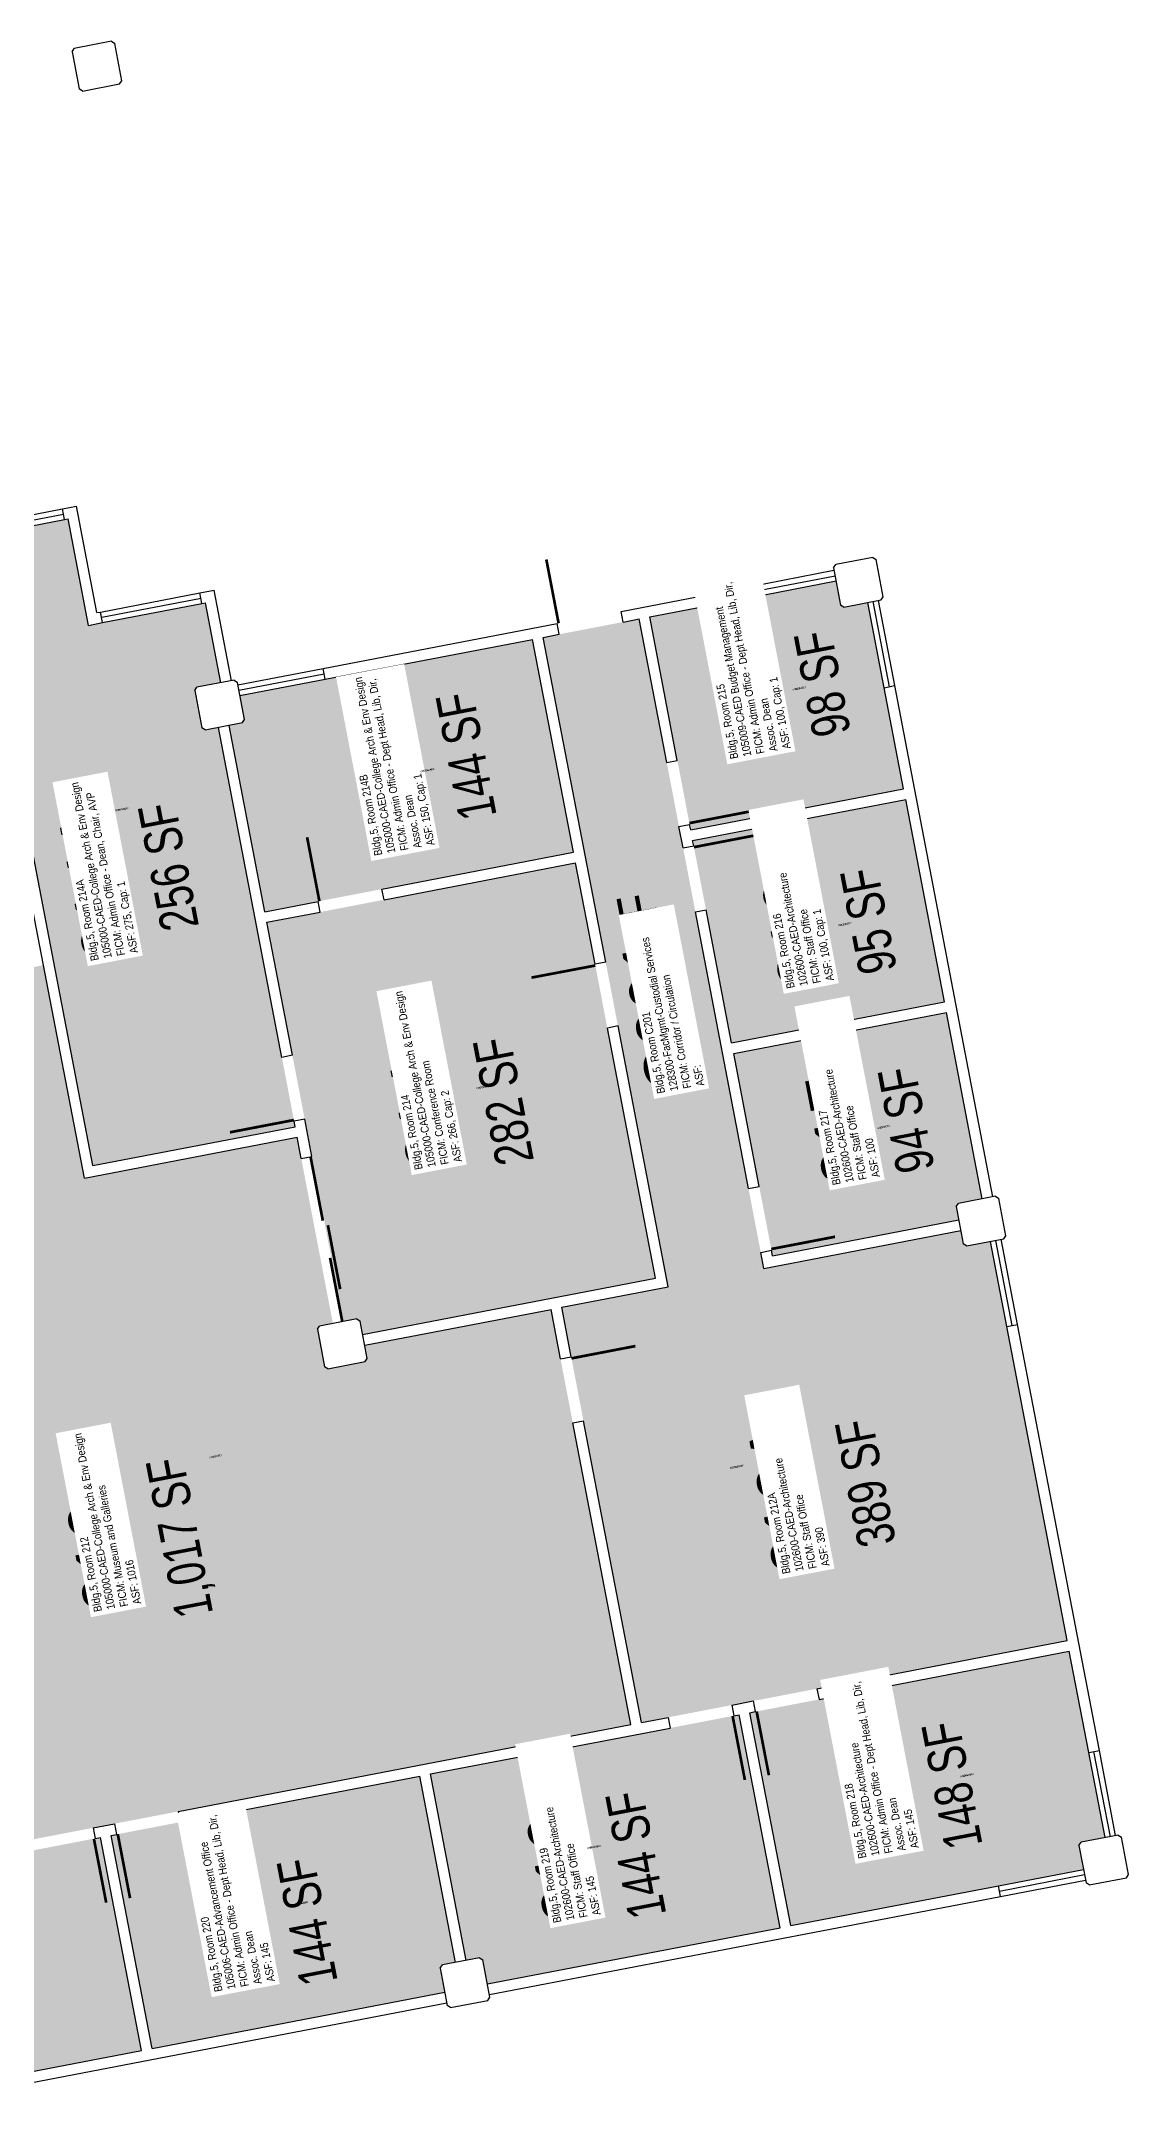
# Model space of a CAD drawing. Header units: inches. Extents: x 69199020 to 69202739, y 27674225 to 27677034.
# Drawn here: x 69202137 to 69202739, y 27674309 to 27675452 of the extents above; entities that cross this region are included whole.
import ezdxf
from ezdxf.enums import TextEntityAlignment as Align

# ---------------------------------------------------------------- set-up
doc = ezdxf.new("R2010")
doc.units = ezdxf.units.IN
doc.header["$LTSCALE"] = 10
doc.header["$MEASUREMENT"] = 0
for name, color, linetype in [('A-DOOR', 2, 'CONTINUOUS'), ('A-GLAZ', 1, 'CONTINUOUS'), ('A-IDEN-RNUM', 7, 'CONTINUOUS'), ('A-IDEN-SNUM', 4, 'CONTINUOUS'), ('A-IDEN-VNUM', 4, 'CONTINUOUS'), ('A-WALL', 5, 'CONTINUOUS'), ('AREA-TEXT', 3, 'CONTINUOUS'), ('Rooms-Category-Color', 7, 'CONTINUOUS'), ('Rooms-College-Color', 7, 'CONTINUOUS'), ('Rooms-Department-Color', 7, 'CONTINUOUS'), ('Rooms-Division-Color', 7, 'CONTINUOUS'), ('Rooms-Information', 7, 'CONTINUOUS')]:
    doc.layers.add(name, color=color, linetype=linetype)
doc.styles.add('CP_AREA', font='arial.ttf', dxfattribs={"height": 15})
doc.styles.add('CP_ROOMSNUMBER', font='arial.ttf', dxfattribs={"height": 1})
doc.styles.add('CP_ROOMVNUMBER', font='arial.ttf', dxfattribs={"width": 0.85, "height": 0.075})

msp = doc.modelspace()

# ---------------------------------------------------------------- hatches: boundary and pattern name
at = {"layer": 'Rooms-Category-Color', "true_color": 0xfa9ba3}
for points in [[(69202098.7, 27675177.9), (69202151.8, 27675188.1), (69202163.1, 27675129.1), (69202227.9, 27675141.6), (69202236.4, 27675097.4), (69202223.1, 27675094.9), (69202221.9, 27675093.1), (69202225.9, 27675072.5), (69202227.6, 27675071.3), (69202235, 27675072.7), (69202277.5, 27674851.7), (69202165.5, 27674830.2)], [(69202473.8, 27675133.8), (69202576.9, 27675153.7), (69202579.4, 27675140.4), (69202581.2, 27675139.2), (69202594.4, 27675141.8), (69202614.2, 27675038.6), (69202496.4, 27675016)], [(69202240.9, 27675073.8), (69202248.3, 27675075.3), (69202249.5, 27675077), (69202246.9, 27675090.3), (69202408.9, 27675121.4), (69202431.6, 27675003.6), (69202260.7, 27674970.7)], [(69202497.5, 27675010.1), (69202615.4, 27675032.8), (69202636.9, 27674920.8), (69202519, 27674898.2)], [(69202304.3, 27674743.9), (69202261.8, 27674964.8), (69202432.7, 27674997.7), (69202476.9, 27674767.9), (69202314.8, 27674736.7), (69202313.4, 27674744.1), (69202311.7, 27674745.3)], [(69202520.2, 27674892.3), (69202638, 27674914.9), (69202657.8, 27674811.8), (69202644.6, 27674809.2), (69202643.4, 27674807.5), (69202644.8, 27674800.1), (69202541.7, 27674780.3)], [(69202425, 27674751.8), (69202645.9, 27674794.2), (69202647.3, 27674786.9), (69202649.1, 27674785.7), (69202662.4, 27674788.2), (69202704.8, 27674567.3), (69202469.1, 27674522)], [(69202529.2, 27674527.4), (69202705.9, 27674561.4), (69202725.8, 27674458.3), (69202712.5, 27674455.7), (69202711.3, 27674454), (69202713.9, 27674440.7), (69202551.8, 27674409.6)], [(69202352.4, 27674493.5), (69202523.3, 27674526.3), (69202545.9, 27674408.4), (69202383.9, 27674377.3), (69202381.3, 27674390.6), (69202379.6, 27674391.8), (69202372.2, 27674390.3)], [(69202175.6, 27674459.5), (69202346.5, 27674492.3), (69202366.3, 27674389.2), (69202359, 27674387.8), (69202357.8, 27674386), (69202360.3, 27674372.8), (69202198.3, 27674341.6)], [(69201993, 27674424.4), (69202169.8, 27674458.4), (69202192.4, 27674340.5), (69202030.4, 27674309.4), (69202027.8, 27674322.6), (69202026.1, 27674323.8), (69202012.8, 27674321.3)]]:
    msp.add_hatch(color=241, dxfattribs=at).paths.add_polyline_path(points)
at = {"layer": 'Rooms-Category-Color', "true_color": 0xadadad}
msp.add_hatch(color=253, dxfattribs=at).paths.add_polyline_path([(69202414.8, 27675122.5), (69202467.9, 27675132.7), (69202536.9, 27674773.3), (69202483.9, 27674763.1)])
at = {"layer": 'Rooms-Category-Color', "true_color": 0xffe090}
msp.add_hatch(color=41, dxfattribs=at).paths.add_polyline_path([(69202463.2, 27674520.9), (69201991.9, 27674430.3), (69201949.4, 27674651.2), (69201962.7, 27674653.8), (69201963.8, 27674655.5), (69201962.4, 27674662.9), (69202071.4, 27674683.9), (69202048.8, 27674801.7), (69202107.7, 27674813), (69202085.1, 27674930.9), (69202138.1, 27674941.1), (69202160.8, 27674823.2), (69202278.6, 27674845.9), (69202298.4, 27674742.7), (69202291, 27674741.3), (69202289.9, 27674739.6), (69202293.8, 27674718.9), (69202295.6, 27674717.8), (69202316.2, 27674721.7), (69202317.4, 27674723.5), (69202316, 27674730.8), (69202419.1, 27674750.6)])
at = {"layer": 'Rooms-College-Color', "true_color": 0x80bc67}
for points in [[(69202098.7, 27675177.9), (69202151.8, 27675188.1), (69202163.1, 27675129.1), (69202227.9, 27675141.6), (69202236.4, 27675097.4), (69202223.1, 27675094.9), (69202221.9, 27675093.1), (69202225.9, 27675072.5), (69202227.6, 27675071.3), (69202235, 27675072.7), (69202277.5, 27674851.7), (69202165.5, 27674830.2)], [(69202473.8, 27675133.8), (69202576.9, 27675153.7), (69202579.4, 27675140.4), (69202581.2, 27675139.2), (69202594.4, 27675141.8), (69202614.2, 27675038.6), (69202496.4, 27675016)], [(69202240.9, 27675073.8), (69202248.3, 27675075.3), (69202249.5, 27675077), (69202246.9, 27675090.3), (69202408.9, 27675121.4), (69202431.6, 27675003.6), (69202260.7, 27674970.7)], [(69202497.5, 27675010.1), (69202615.4, 27675032.8), (69202636.9, 27674920.8), (69202519, 27674898.2)], [(69202520.2, 27674892.3), (69202638, 27674914.9), (69202657.8, 27674811.8), (69202644.6, 27674809.2), (69202643.4, 27674807.5), (69202644.8, 27674800.1), (69202541.7, 27674780.3)]]:
    msp.add_hatch(color=83, dxfattribs=at).paths.add_polyline_path(points)
at = {"layer": 'Rooms-College-Color', "true_color": 0xadadad}
msp.add_hatch(color=253, dxfattribs=at).paths.add_polyline_path([(69202414.8, 27675122.5), (69202467.9, 27675132.7), (69202536.9, 27674773.3), (69202483.9, 27674763.1)])
at = {"layer": 'Rooms-College-Color', "true_color": 0xe3f498}
for points in [[(69202304.3, 27674743.9), (69202261.8, 27674964.8), (69202432.7, 27674997.7), (69202476.9, 27674767.9), (69202314.8, 27674736.7), (69202313.4, 27674744.1), (69202311.7, 27674745.3)], [(69202463.2, 27674520.9), (69201991.9, 27674430.3), (69201949.4, 27674651.2), (69201962.7, 27674653.8), (69201963.8, 27674655.5), (69201962.4, 27674662.9), (69202071.4, 27674683.9), (69202048.8, 27674801.7), (69202107.7, 27674813), (69202085.1, 27674930.9), (69202138.1, 27674941.1), (69202160.8, 27674823.2), (69202278.6, 27674845.9), (69202298.4, 27674742.7), (69202291, 27674741.3), (69202289.9, 27674739.6), (69202293.8, 27674718.9), (69202295.6, 27674717.8), (69202316.2, 27674721.7), (69202317.4, 27674723.5), (69202316, 27674730.8), (69202419.1, 27674750.6)], [(69202425, 27674751.8), (69202645.9, 27674794.2), (69202647.3, 27674786.9), (69202649.1, 27674785.7), (69202662.4, 27674788.2), (69202704.8, 27674567.3), (69202469.1, 27674522)], [(69202529.2, 27674527.4), (69202705.9, 27674561.4), (69202725.8, 27674458.3), (69202712.5, 27674455.7), (69202711.3, 27674454), (69202713.9, 27674440.7), (69202551.8, 27674409.6)], [(69202352.4, 27674493.5), (69202523.3, 27674526.3), (69202545.9, 27674408.4), (69202383.9, 27674377.3), (69202381.3, 27674390.6), (69202379.6, 27674391.8), (69202372.2, 27674390.3)], [(69202175.6, 27674459.5), (69202346.5, 27674492.3), (69202366.3, 27674389.2), (69202359, 27674387.8), (69202357.8, 27674386), (69202360.3, 27674372.8), (69202198.3, 27674341.6)], [(69201993, 27674424.4), (69202169.8, 27674458.4), (69202192.4, 27674340.5), (69202030.4, 27674309.4), (69202027.8, 27674322.6), (69202026.1, 27674323.8), (69202012.8, 27674321.3)]]:
    msp.add_hatch(color=61, dxfattribs=at).paths.add_polyline_path(points)
at = {"layer": 'Rooms-Department-Color', "true_color": 0xe3f498}
for points in [[(69202098.7, 27675177.9), (69202151.8, 27675188.1), (69202163.1, 27675129.1), (69202227.9, 27675141.6), (69202236.4, 27675097.4), (69202223.1, 27675094.9), (69202221.9, 27675093.1), (69202225.9, 27675072.5), (69202227.6, 27675071.3), (69202235, 27675072.7), (69202277.5, 27674851.7), (69202165.5, 27674830.2)], [(69202473.8, 27675133.8), (69202576.9, 27675153.7), (69202579.4, 27675140.4), (69202581.2, 27675139.2), (69202594.4, 27675141.8), (69202614.2, 27675038.6), (69202496.4, 27675016)], [(69202240.9, 27675073.8), (69202248.3, 27675075.3), (69202249.5, 27675077), (69202246.9, 27675090.3), (69202408.9, 27675121.4), (69202431.6, 27675003.6), (69202260.7, 27674970.7)], [(69202497.5, 27675010.1), (69202615.4, 27675032.8), (69202636.9, 27674920.8), (69202519, 27674898.2)], [(69202304.3, 27674743.9), (69202261.8, 27674964.8), (69202432.7, 27674997.7), (69202476.9, 27674767.9), (69202314.8, 27674736.7), (69202313.4, 27674744.1), (69202311.7, 27674745.3)], [(69202463.2, 27674520.9), (69201991.9, 27674430.3), (69201949.4, 27674651.2), (69201962.7, 27674653.8), (69201963.8, 27674655.5), (69201962.4, 27674662.9), (69202071.4, 27674683.9), (69202048.8, 27674801.7), (69202107.7, 27674813), (69202085.1, 27674930.9), (69202138.1, 27674941.1), (69202160.8, 27674823.2), (69202278.6, 27674845.9), (69202298.4, 27674742.7), (69202291, 27674741.3), (69202289.9, 27674739.6), (69202293.8, 27674718.9), (69202295.6, 27674717.8), (69202316.2, 27674721.7), (69202317.4, 27674723.5), (69202316, 27674730.8), (69202419.1, 27674750.6)], [(69202520.2, 27674892.3), (69202638, 27674914.9), (69202657.8, 27674811.8), (69202644.6, 27674809.2), (69202643.4, 27674807.5), (69202644.8, 27674800.1), (69202541.7, 27674780.3)], [(69202425, 27674751.8), (69202645.9, 27674794.2), (69202647.3, 27674786.9), (69202649.1, 27674785.7), (69202662.4, 27674788.2), (69202704.8, 27674567.3), (69202469.1, 27674522)], [(69202529.2, 27674527.4), (69202705.9, 27674561.4), (69202725.8, 27674458.3), (69202712.5, 27674455.7), (69202711.3, 27674454), (69202713.9, 27674440.7), (69202551.8, 27674409.6)], [(69202352.4, 27674493.5), (69202523.3, 27674526.3), (69202545.9, 27674408.4), (69202383.9, 27674377.3), (69202381.3, 27674390.6), (69202379.6, 27674391.8), (69202372.2, 27674390.3)], [(69202175.6, 27674459.5), (69202346.5, 27674492.3), (69202366.3, 27674389.2), (69202359, 27674387.8), (69202357.8, 27674386), (69202360.3, 27674372.8), (69202198.3, 27674341.6)], [(69201993, 27674424.4), (69202169.8, 27674458.4), (69202192.4, 27674340.5), (69202030.4, 27674309.4), (69202027.8, 27674322.6), (69202026.1, 27674323.8), (69202012.8, 27674321.3)]]:
    msp.add_hatch(color=61, dxfattribs=at).paths.add_polyline_path(points)
at = {"layer": 'Rooms-Department-Color', "true_color": 0xacacac}
msp.add_hatch(color=253, dxfattribs=at).paths.add_polyline_path([(69202414.8, 27675122.5), (69202467.9, 27675132.7), (69202536.9, 27674773.3), (69202483.9, 27674763.1)])
at = {"layer": 'Rooms-Division-Color', "true_color": 0xe3f498}
for points in [[(69202098.7, 27675177.9), (69202151.8, 27675188.1), (69202163.1, 27675129.1), (69202227.9, 27675141.6), (69202236.4, 27675097.4), (69202223.1, 27675094.9), (69202221.9, 27675093.1), (69202225.9, 27675072.5), (69202227.6, 27675071.3), (69202235, 27675072.7), (69202277.5, 27674851.7), (69202165.5, 27674830.2)], [(69202473.8, 27675133.8), (69202576.9, 27675153.7), (69202579.4, 27675140.4), (69202581.2, 27675139.2), (69202594.4, 27675141.8), (69202614.2, 27675038.6), (69202496.4, 27675016)], [(69202240.9, 27675073.8), (69202248.3, 27675075.3), (69202249.5, 27675077), (69202246.9, 27675090.3), (69202408.9, 27675121.4), (69202431.6, 27675003.6), (69202260.7, 27674970.7)], [(69202497.5, 27675010.1), (69202615.4, 27675032.8), (69202636.9, 27674920.8), (69202519, 27674898.2)], [(69202304.3, 27674743.9), (69202261.8, 27674964.8), (69202432.7, 27674997.7), (69202476.9, 27674767.9), (69202314.8, 27674736.7), (69202313.4, 27674744.1), (69202311.7, 27674745.3)], [(69202463.2, 27674520.9), (69201991.9, 27674430.3), (69201949.4, 27674651.2), (69201962.7, 27674653.8), (69201963.8, 27674655.5), (69201962.4, 27674662.9), (69202071.4, 27674683.9), (69202048.8, 27674801.7), (69202107.7, 27674813), (69202085.1, 27674930.9), (69202138.1, 27674941.1), (69202160.8, 27674823.2), (69202278.6, 27674845.9), (69202298.4, 27674742.7), (69202291, 27674741.3), (69202289.9, 27674739.6), (69202293.8, 27674718.9), (69202295.6, 27674717.8), (69202316.2, 27674721.7), (69202317.4, 27674723.5), (69202316, 27674730.8), (69202419.1, 27674750.6)], [(69202520.2, 27674892.3), (69202638, 27674914.9), (69202657.8, 27674811.8), (69202644.6, 27674809.2), (69202643.4, 27674807.5), (69202644.8, 27674800.1), (69202541.7, 27674780.3)], [(69202425, 27674751.8), (69202645.9, 27674794.2), (69202647.3, 27674786.9), (69202649.1, 27674785.7), (69202662.4, 27674788.2), (69202704.8, 27674567.3), (69202469.1, 27674522)], [(69202529.2, 27674527.4), (69202705.9, 27674561.4), (69202725.8, 27674458.3), (69202712.5, 27674455.7), (69202711.3, 27674454), (69202713.9, 27674440.7), (69202551.8, 27674409.6)], [(69202352.4, 27674493.5), (69202523.3, 27674526.3), (69202545.9, 27674408.4), (69202383.9, 27674377.3), (69202381.3, 27674390.6), (69202379.6, 27674391.8), (69202372.2, 27674390.3)], [(69202175.6, 27674459.5), (69202346.5, 27674492.3), (69202366.3, 27674389.2), (69202359, 27674387.8), (69202357.8, 27674386), (69202360.3, 27674372.8), (69202198.3, 27674341.6)], [(69201993, 27674424.4), (69202169.8, 27674458.4), (69202192.4, 27674340.5), (69202030.4, 27674309.4), (69202027.8, 27674322.6), (69202026.1, 27674323.8), (69202012.8, 27674321.3)]]:
    msp.add_hatch(color=61, dxfattribs=at).paths.add_polyline_path(points)
at = {"layer": 'Rooms-Division-Color', "true_color": 0xadadad}
msp.add_hatch(color=253, dxfattribs=at).paths.add_polyline_path([(69202414.8, 27675122.5), (69202467.9, 27675132.7), (69202536.9, 27674773.3), (69202483.9, 27674763.1)])

# ---------------------------------------------------------------- linework, layer by layer
at = {"layer": 'A-DOOR'}
for points in [[(69202423.3, 27675130.3, 1.5, 1.5, 0), (69202416.5, 27675165.6, 0, 0, 0), (69202417.2, 27675165.8, 0, 0, -0.414214), (69202458.2, 27675135.4, 0, 0, -0.414214)], [(69202495.7, 27675019.7, 1.5, 1.5, 0), (69202531.1, 27675026.5, 0, 0, 0), (69202530.9, 27675027.2, 0, 0, 0.414214), (69202487.6, 27675054, 0, 0, 0.414214)], [(69202290.9, 27674976.5, 1.5, 1.5, 0), (69202284.1, 27675011.9, 0, 0, 0), (69202284.9, 27675012, 0, 0, -0.414214), (69202325.8, 27674981.7, 0, 0, -0.414214)], [(69202498.2, 27675006.4, 1.5, 1.5, 0), (69202533.6, 27675013.2, 0, 0, 0), (69202533.7, 27675012.5, 0, 0, -0.414214), (69202503.4, 27674971.5, 0, 0, -0.414214)], [(69202443.6, 27674940.9, 1.5, 1.5, 0), (69202408.3, 27674934.2, 0, 0, 0), (69202408.4, 27674933.4, 0, 0, 0.414214), (69202451.7, 27674906.6, 0, 0, 0.414214)], [(69202276.8, 27674855.4, 1.5, 1.5, 0), (69202241.4, 27674848.6, 0, 0, 0), (69202241.3, 27674849.4, 0, 0, -0.414214), (69202271.6, 27674890.3, 0, 0, -0.414214)], [(69202292.8, 27674799.7, 1.5, 1.5, 0), (69202286, 27674835.1, 0, 0, 0), (69202286.8, 27674835.2, 0, 0, 0)], [(69202541, 27674784, 1.5, 1.5, 0), (69202576.3, 27674790.8, 0, 0, 0), (69202576.2, 27674791.5, 0, 0, 0.414214), (69202532.9, 27674818.3, 0, 0, 0.414214)], [(69202302.4, 27674761.8, 1.5, 1.5, 0), (69202295.6, 27674797.2, 0, 0, 0), (69202296.4, 27674797.3, 0, 0, 0)], [(69202303.6, 27674743.7, 1.5, 1.5, 0), (69202296.8, 27674779.1, 0, 0, 0), (69202297.5, 27674779.2, 0, 0, 0)], [(69202430.4, 27674723.5, 1.5, 1.5, 0), (69202465.8, 27674730.3, 0, 0, 0), (69202465.9, 27674729.6, 0, 0, -0.414214), (69202435.6, 27674688.6, 0, 0, -0.414214)], [(69202532.9, 27674528.1, 1.5, 1.5, 0), (69202539.7, 27674492.8, 0, 0, 0), (69202540.4, 27674492.9, 0, 0, 0.414214), (69202567.2, 27674536.2, 0, 0, 0.414214)], [(69202519.6, 27674525.6, 1.5, 1.5, 0), (69202526.4, 27674490.2, 0, 0, 0), (69202525.7, 27674490.1, 0, 0, -0.414214), (69202484.7, 27674520.4, 0, 0, -0.414214)], [(69202179.3, 27674460.2, 1.5, 1.5, 0), (69202186.1, 27674424.8, 0, 0, 0), (69202186.9, 27674425, 0, 0, 0.414214), (69202213.7, 27674468.3, 0, 0, 0.414214)], [(69202166.1, 27674457.6, 1.5, 1.5, 0), (69202172.9, 27674422.3, 0, 0, 0), (69202172.1, 27674422.2, 0, 0, -0.414214), (69202131.2, 27674452.5, 0, 0, -0.414214)]]:
    msp.add_lwpolyline(points, format="xyseb", dxfattribs=at)
at = {"layer": 'A-GLAZ'}
for p, q in [((69202099.6, 27675184.1), (69202148.7, 27675193.6)), ((69202100.1, 27675181.2), (69202149.2, 27675190.6)), ((69202100.7, 27675178.3), (69202149.8, 27675187.7)), ((69202528.6, 27675150.5), (69202575.7, 27675159.6)), ((69202169.8, 27675136.5), (69202224.8, 27675147.1)), ((69202529.2, 27675147.5), (69202576.3, 27675156.6)), ((69202529.7, 27675144.6), (69202576.9, 27675153.7)), ((69202170.4, 27675133.6), (69202225.4, 27675144.2)), ((69202170.9, 27675130.7), (69202225.9, 27675141.2)), ((69202603.5, 27675094.6), (69202594.4, 27675141.8)), ((69202606.4, 27675095.2), (69202597.4, 27675142.3)), ((69202609.4, 27675095.8), (69202600.3, 27675142.9)), ((69202245.8, 27675096.2), (69202292.9, 27675105.2)), ((69202246.3, 27675093.2), (69202293.5, 27675102.3)), ((69202246.9, 27675090.3), (69202294.1, 27675099.3)), ((69202671.4, 27674741.1), (69202662.4, 27674788.2)), ((69202674.4, 27674741.7), (69202665.3, 27674788.8)), ((69202677.3, 27674742.2), (69202668.3, 27674789.4)), ((69202725.8, 27674458.3), (69202716.7, 27674505.4)), ((69202728.7, 27674458.8), (69202719.6, 27674506)), ((69202731.6, 27674459.4), (69202722.6, 27674506.5)), ((69202666.7, 27674431.6), (69202713.9, 27674440.7)), ((69202667.3, 27674428.7), (69202714.4, 27674437.8)), ((69202667.9, 27674425.7), (69202715, 27674434.8))]:
    msp.add_line(p, q, dxfattribs=at)
at = {"layer": 'A-WALL'}
for p, q in [((69202154, 27675446.6), (69202155.2, 27675448.4)), ((69202154, 27675446.6), (69202155.2, 27675448.4)), ((69202154, 27675446.6), (69202158, 27675426)), ((69202154, 27675446.6), (69202158, 27675426)), ((69202175.8, 27675452.4), (69202155.2, 27675448.4)), ((69202175.8, 27675452.4), (69202155.2, 27675448.4)), ((69202175.8, 27675452.4), (69202177.6, 27675451.2)), ((69202175.8, 27675452.4), (69202177.6, 27675451.2)), ((69202181.5, 27675430.5), (69202177.6, 27675451.2)), ((69202181.5, 27675430.5), (69202177.6, 27675451.2)), ((69202159.7, 27675424.8), (69202158, 27675426)), ((69202159.7, 27675424.8), (69202158, 27675426)), ((69202159.7, 27675424.8), (69202180.3, 27675428.8)), ((69202159.7, 27675424.8), (69202180.3, 27675428.8)), ((69202180.3, 27675428.8), (69202181.5, 27675430.5)), ((69202180.3, 27675428.8), (69202181.5, 27675430.5)), ((69202148.7, 27675193.6), (69202156.5, 27675195.1)), ((69202149.8, 27675187.7), (69202148.7, 27675193.6)), ((69202167.8, 27675136.2), (69202156.5, 27675195.1)), ((69202149.8, 27675187.7), (69202151.8, 27675188.1)), ((69202163.1, 27675129.1), (69202151.8, 27675188.1)), ((69202165.5, 27674830.2), (69202098.7, 27675177.9)), ((69202575.5, 27675161), (69202576.7, 27675162.8)), ((69202575.5, 27675161), (69202579.4, 27675140.4)), ((69202597.3, 27675166.7), (69202576.7, 27675162.8)), ((69202597.3, 27675166.7), (69202599, 27675165.6)), ((69202603, 27675144.9), (69202599, 27675165.6)), ((69202224.8, 27675147.1), (69202232.6, 27675148.6)), ((69202225.9, 27675141.2), (69202224.8, 27675147.1)), ((69202242.3, 27675098.5), (69202232.6, 27675148.6)), ((69202457.9, 27675136.9), (69202528.6, 27675150.5)), ((69202529.7, 27675144.6), (69202528.6, 27675150.5)), ((69202167.8, 27675136.2), (69202169.8, 27675136.5)), ((69202170.9, 27675130.7), (69202169.8, 27675136.5)), ((69202225.9, 27675141.2), (69202227.9, 27675141.6)), ((69202236.4, 27675097.4), (69202227.9, 27675141.6)), ((69202459, 27675131), (69202457.9, 27675136.9)), ((69202473.8, 27675133.8), (69202529.7, 27675144.6)), ((69202581.2, 27675139.2), (69202579.4, 27675140.4)), ((69202581.2, 27675139.2), (69202601.8, 27675143.2)), ((69202601.8, 27675143.2), (69202603, 27675144.9)), ((69202163.1, 27675129.1), (69202170.9, 27675130.7)), ((69202292.9, 27675105.2), (69202422.5, 27675130.1)), ((69202414.8, 27675122.5), (69202423.7, 27675124.2)), ((69202423.7, 27675124.2), (69202422.5, 27675130.1)), ((69202459, 27675131), (69202467.9, 27675132.7)), ((69202483.2, 27675053.2), (69202467.9, 27675132.7)), ((69202489, 27675054.3), (69202473.8, 27675133.8)), ((69202294.1, 27675099.3), (69202408.9, 27675121.4)), ((69202431.6, 27675003.6), (69202408.9, 27675121.4)), ((69202449.4, 27674942.8), (69202414.8, 27675122.5)), ((69202294.1, 27675099.3), (69202292.9, 27675105.2)), ((69202221.9, 27675093.1), (69202223.1, 27675094.9)), ((69202221.9, 27675093.1), (69202225.9, 27675072.5)), ((69202243.7, 27675098.8), (69202223.1, 27675094.9)), ((69202243.7, 27675098.8), (69202245.5, 27675097.6)), ((69202249.5, 27675077), (69202245.5, 27675097.6)), ((69202603.5, 27675094.6), (69202609.4, 27675095.8)), ((69202614.2, 27675038.6), (69202603.5, 27675094.6)), ((69202663.7, 27674812.9), (69202609.4, 27675095.8)), ((69202227.6, 27675071.3), (69202225.9, 27675072.5)), ((69202227.6, 27675071.3), (69202248.3, 27675075.3)), ((69202270.1, 27674890), (69202235, 27675072.7)), ((69202260.7, 27674970.7), (69202240.9, 27675073.8)), ((69202248.3, 27675075.3), (69202249.5, 27675077)), ((69202137, 27674946.9), (69202115.5, 27675058.9)), ((69202483.2, 27675053.2), (69202489, 27675054.3)), ((69202496.4, 27675016), (69202614.2, 27675038.6)), ((69202497.5, 27675010.1), (69202615.4, 27675032.8)), ((69202636.9, 27674920.8), (69202615.4, 27675032.8)), ((69202489.9, 27675017.8), (69202495.8, 27675018.9)), ((69202492.2, 27675006), (69202489.9, 27675017.8)), ((69202496.4, 27675016), (69202495.8, 27675018.9)), ((69202498.1, 27675007.2), (69202497.5, 27675010.1)), ((69202325.5, 27674983.2), (69202431.6, 27675003.6)), ((69202492.2, 27675006), (69202498.1, 27675007.2)), ((69202326.7, 27674977.3), (69202432.7, 27674997.7)), ((69202443.5, 27674941.7), (69202432.7, 27674997.7)), ((69202260.7, 27674970.7), (69202290.2, 27674976.4)), ((69202291.3, 27674970.5), (69202290.2, 27674976.4)), ((69202326.7, 27674977.3), (69202325.5, 27674983.2)), ((69202261.8, 27674964.8), (69202291.3, 27674970.5)), ((69202276, 27674891.2), (69202261.8, 27674964.8)), ((69202499, 27674970.7), (69202504.9, 27674971.8)), ((69202528.4, 27674817.5), (69202499, 27674970.7)), ((69202519, 27674898.2), (69202504.9, 27674971.8)), ((69202160.8, 27674823.2), (69202137, 27674946.9)), ((69202449.4, 27674942.8), (69202443.5, 27674941.7)), ((69202519, 27674898.2), (69202636.9, 27674920.8)), ((69202456.2, 27674907.5), (69202450.3, 27674906.3)), ((69202483.9, 27674763.1), (69202456.2, 27674907.5)), ((69202520.2, 27674892.3), (69202638, 27674914.9)), ((69202657.8, 27674811.8), (69202638, 27674914.9)), ((69202476.9, 27674767.9), (69202450.3, 27674906.3)), ((69202276, 27674891.2), (69202270.1, 27674890)), ((69202534.3, 27674818.6), (69202520.2, 27674892.3)), ((69202165.5, 27674830.2), (69202277.5, 27674851.7)), ((69202282.8, 27674855.8), (69202276.9, 27674854.7)), ((69202277.5, 27674851.7), (69202276.9, 27674854.7)), ((69202286.8, 27674835.2), (69202282.8, 27674855.8)), ((69202160.8, 27674823.2), (69202278.6, 27674845.9)), ((69202280.9, 27674834.1), (69202278.6, 27674845.9)), ((69202280.9, 27674834.1), (69202286.8, 27674835.2)), ((69202528.4, 27674817.5), (69202534.3, 27674818.6)), ((69202643.4, 27674807.5), (69202644.6, 27674809.2)), ((69202643.4, 27674807.5), (69202647.3, 27674786.9)), ((69202665.2, 27674813.2), (69202644.6, 27674809.2)), ((69202665.2, 27674813.2), (69202667, 27674812)), ((69202670.9, 27674791.4), (69202667, 27674812)), ((69202536.9, 27674773.3), (69202645.9, 27674794.2)), ((69202541.7, 27674780.3), (69202644.8, 27674800.1)), ((69202535.2, 27674782.1), (69202541.1, 27674783.3)), ((69202536.9, 27674773.3), (69202535.2, 27674782.1)), ((69202541.7, 27674780.3), (69202541.1, 27674783.3)), ((69202649.1, 27674785.7), (69202647.3, 27674786.9)), ((69202649.1, 27674785.7), (69202669.7, 27674789.6)), ((69202669.7, 27674789.6), (69202670.9, 27674791.4)), ((69202314.8, 27674736.7), (69202476.9, 27674767.9)), ((69202425, 27674751.8), (69202483.9, 27674763.1)), ((69202316, 27674730.8), (69202419.1, 27674750.6)), ((69202424.4, 27674723.2), (69202419.1, 27674750.6)), ((69202430.3, 27674724.3), (69202425, 27674751.8)), ((69202289.9, 27674739.6), (69202291, 27674741.3)), ((69202289.9, 27674739.6), (69202293.8, 27674718.9)), ((69202311.7, 27674745.3), (69202291, 27674741.3)), ((69202311.7, 27674745.3), (69202313.4, 27674744.1)), ((69202317.4, 27674723.5), (69202313.4, 27674744.1)), ((69202671.4, 27674741.1), (69202677.3, 27674742.2)), ((69202704.8, 27674567.3), (69202671.4, 27674741.1)), ((69202722.6, 27674506.5), (69202677.3, 27674742.2)), ((69202424.4, 27674723.2), (69202430.3, 27674724.3)), ((69202295.6, 27674717.8), (69202293.8, 27674718.9)), ((69202295.6, 27674717.8), (69202316.2, 27674721.7)), ((69202316.2, 27674721.7), (69202317.4, 27674723.5)), ((69202431.2, 27674687.8), (69202437, 27674688.9)), ((69202463.2, 27674520.9), (69202431.2, 27674687.8)), ((69202469.1, 27674522), (69202437, 27674688.9)), ((69202566.3, 27674540.7), (69202704.8, 27674567.3)), ((69202567.5, 27674534.8), (69202705.9, 27674561.4)), ((69202716.7, 27674505.4), (69202705.9, 27674561.4)), ((69202519.2, 27674531.6), (69202531, 27674533.9)), ((69202519.2, 27674531.6), (69202520.3, 27674525.7)), ((69202531, 27674533.9), (69202532.1, 27674528)), ((69202566.3, 27674540.7), (69202567.5, 27674534.8)), ((69202212.8, 27674472.7), (69202463.2, 27674520.9)), ((69202352.4, 27674493.5), (69202485, 27674518.9)), ((69202469.1, 27674522), (69202483.9, 27674524.8)), ((69202483.9, 27674524.8), (69202485, 27674518.9)), ((69202520.3, 27674525.7), (69202523.3, 27674526.3)), ((69202545.9, 27674408.4), (69202523.3, 27674526.3)), ((69202529.2, 27674527.4), (69202532.1, 27674528)), ((69202551.8, 27674409.6), (69202529.2, 27674527.4)), ((69202716.7, 27674505.4), (69202722.6, 27674506.5)), ((69202213.9, 27674466.8), (69202346.5, 27674492.3)), ((69202366.3, 27674389.2), (69202346.5, 27674492.3)), ((69202372.2, 27674390.3), (69202352.4, 27674493.5)), ((69202212.8, 27674472.7), (69202213.9, 27674466.8)), ((69202165.7, 27674463.7), (69202177.5, 27674465.9)), ((69202165.7, 27674463.7), (69202166.8, 27674457.8)), ((69202177.5, 27674465.9), (69202178.6, 27674460.1)), ((69202166.8, 27674457.8), (69202169.8, 27674458.4)), ((69202192.4, 27674340.5), (69202169.8, 27674458.4)), ((69202175.6, 27674459.5), (69202178.6, 27674460.1)), ((69202198.3, 27674341.6), (69202175.6, 27674459.5)), ((69202711.3, 27674454), (69202712.5, 27674455.7)), ((69202711.3, 27674454), (69202715.3, 27674433.3)), ((69202733.1, 27674459.7), (69202712.5, 27674455.7)), ((69202733.1, 27674459.7), (69202734.9, 27674458.5)), ((69202738.8, 27674437.9), (69202734.9, 27674458.5)), ((69202551.8, 27674409.6), (69202666.7, 27674431.6)), ((69202667.9, 27674425.7), (69202666.7, 27674431.6)), ((69202717, 27674432.1), (69202715.3, 27674433.3)), ((69202717, 27674432.1), (69202737.7, 27674436.1)), ((69202737.7, 27674436.1), (69202738.8, 27674437.9)), ((69202385, 27674371.4), (69202667.9, 27674425.7)), ((69202383.9, 27674377.3), (69202545.9, 27674408.4)), ((69202357.8, 27674386), (69202359, 27674387.8)), ((69202357.8, 27674386), (69202361.7, 27674365.4)), ((69202379.6, 27674391.8), (69202359, 27674387.8)), ((69202379.6, 27674391.8), (69202381.3, 27674390.6)), ((69202385.3, 27674369.9), (69202381.3, 27674390.6)), ((69202198.3, 27674341.6), (69202360.3, 27674372.8)), ((69202384.1, 27674368.2), (69202385.3, 27674369.9)), ((69202078.6, 27674312.5), (69202361.5, 27674366.9)), ((69202363.5, 27674364.2), (69202361.7, 27674365.4)), ((69202363.5, 27674364.2), (69202384.1, 27674368.2)), ((69202077.5, 27674318.4), (69202192.4, 27674340.5))]:
    msp.add_line(p, q, dxfattribs=at)

# ---------------------------------------------------------------- texts
at = {"layer": 'A-IDEN-RNUM', "style": 'CP_ROOMSNUMBER', "width": 0.85}
for s, p in [('0215-00', (69202556.6, 27675094.3)), ('0214-B0', (69202350.7, 27675049)), ('0214-A0', (69202181.5, 27675027.3)), ('0216-00', (69202581.7, 27674963.8)), ('C201-00', (69202484.1, 27674901.9)), ('0214-00', (69202381.6, 27674873.6)), ('0217-00', (69202603.3, 27674851.6)), ('0212-00', (69202233.4, 27674669.3)), ('0212-A0', (69202521.9, 27674663.5)), ('0218-00', (69202649.2, 27674492.8)), ('0219-00', (69202442.9, 27674453.1)), ('0220-00', (69202280.9, 27674422))]:
    msp.add_text(s, height=1, rotation=10.8755, dxfattribs=at).set_placement(p, align=Align.MIDDLE)
at = {"layer": 'A-IDEN-SNUM', "style": 'CP_ROOMSNUMBER', "width": 0.85}
for s, p in [('0050021500', (69202556.6, 27675094.3)), ('00500214B0', (69202350.7, 27675049)), ('00500214A0', (69202181.5, 27675027.3)), ('0050021600', (69202581.7, 27674963.8)), ('0050C20100', (69202484.1, 27674901.9)), ('0050021400', (69202381.6, 27674873.6)), ('0050021700', (69202603.3, 27674851.6)), ('0050021200', (69202233.4, 27674669.3)), ('00500212A0', (69202521.9, 27674663.5)), ('0050021800', (69202649.2, 27674492.8)), ('0050021900', (69202442.9, 27674453.1)), ('0050022000', (69202280.9, 27674422))]:
    msp.add_text(s, height=1, rotation=10.8755, dxfattribs=at).set_placement(p, align=Align.MIDDLE)
at = {"layer": 'A-IDEN-VNUM', "style": 'CP_ROOMVNUMBER', "width": 0.85}
for s, p in [('215', (69202532.3, 27675088.8)), ('214B', (69202332.7, 27675047.3)), ('214A', (69202168.5, 27674987.7)), ('216', (69202556.3, 27674960.4)), ('C201', (69202480.6, 27674915)), ('214', (69202350.1, 27674860)), ('217', (69202580.2, 27674851.3)), ('212A', (69202550.1, 27674648.2)), ('212', (69202171.3, 27674615.1)), ('218', (69202602, 27674480)), ('219', (69202425.8, 27674443.1)), ('220', (69202245.6, 27674406.3))]:
    msp.add_text(s, height=31, rotation=100.88, dxfattribs=at).set_placement(p, align=Align.MIDDLE)
at = {"layer": 'AREA-TEXT', "style": 'CP_AREA', "width": 0.75}
for s, p in [('98 SF', (69202569.2, 27675096.8)), ('144 SF', (69202372.1, 27675056.7)), ('256 SF', (69202207.3, 27674995.5)), ('95 SF', (69202594.8, 27674965.5)), ('137 SF', (69202472.2, 27674945.6)), ('282 SF', (69202392.7, 27674865.8)), ('94 SF', (69202615.6, 27674855.4)), ('389 SF', (69202593.1, 27674654.5)), ('1,017 SF', (69202213.4, 27674624.2)), ('148 SF', (69202641, 27674487.2)), ('144 SF', (69202466, 27674448.7)), ('144 SF', (69202284.1, 27674411.7))]:
    msp.add_text(s, height=21, rotation=100.8755, dxfattribs=at).set_placement(p, align=Align.MIDDLE_CENTER)

# ---------------------------------------------------------------- next in the draw order: texts
at = {"layer": 'Rooms-Information', "width": 99.2, "attachment_point": 7, "rotation": 100.88, "style": 'CP_ROOMVNUMBER', "bg_fill": 3, "box_fill_scale": 1.5, "bg_fill_color": 9, "bg_fill_true_color": 13158600, "bg_fill_transparency": 0}
for s, insert, char_height in [('Bldg.5, Room 215^M^J105009-CAED Budget Management^M^JFICM: Admin Office - Dept Head, Lib, Dir, Assoc. Dean^M^JASF: 100, Cap: 1', (69202553.1, 27675061.5), 4.4286), ('Bldg.5, Room 214B^M^J105000-CAED-College Arch & Env Design^M^JFICM: Admin Office - Dept Head, Lib, Dir, Assoc. Dean^M^JASF: 150, Cap: 1', (69202356.1, 27675008), 4.4286), ('Bldg.5, Room 214A^M^J105000-CAED-College Arch & Env Design^M^JFICM: Admin Office - Dean, Chair, AVP^M^JASF: 275, Cap: 1', (69202191.9, 27674948.4), 4.4286), ('Bldg.5, Room 216^M^J102600-CAED-Architecture^M^JFICM: Staff Office^M^JASF: 100, Cap: 1', (69202577.1, 27674933.1), 4.429), ('Bldg.5, Room C201^M^J128300-FacMgmt-Custodial Services^M^JFICM: Corridor / Circulation^M^JASF: ', (69202504.1, 27674874.7), 4.429), ('Bldg.5, Room 214^M^J105000-CAED-College Arch & Env Design^M^JFICM: Conference Room^M^JASF: 266, Cap: 2', (69202371.2, 27674832.8), 4.4286), ('Bldg.5, Room 212A^M^J102600-CAED-Architecture^M^JFICM: Staff Office^M^JASF: 390', (69202573.5, 27674608.9), 4.429), ('Bldg.5, Room 212^M^J105000-CAED-College Arch & Env Design^M^JFICM: Museum and Galleries^M^JASF: 1016', (69202192.4, 27674587.9), 4.429), ('Bldg.5, Room 218^M^J102600-CAED-Architecture^M^JFICM: Admin Office - Dept Head, Lib, Dir, Assoc. Dean^M^JASF: 145', (69202622.8, 27674452.8), 4.4286), ('Bldg.5, Room 219^M^J102600-CAED-Architecture^M^JFICM: Staff Office^M^JASF: 145', (69202446.7, 27674415.8), 4.429), ('Bldg.5, Room 220^M^J105006-CAED-Advancement Office^M^JFICM: Admin Office - Dept Head, Lib, Dir, Assoc. Dean^M^JASF: 145', (69202266.4, 27674379), 4.4286)]:
    msp.add_mtext(s, dxfattribs=dict(at, insert=insert, char_height=char_height))

# ---------------------------------------------------------------- next in the draw order: texts
at = {"layer": 'Rooms-Information', "insert": (69202601.3, 27674824.1), "char_height": 4.429, "width": 99.2, "attachment_point": 7, "rotation": 100.88, "style": 'CP_ROOMVNUMBER', "bg_fill": 3, "box_fill_scale": 1.5, "bg_fill_color": 9, "bg_fill_true_color": 13158600, "bg_fill_transparency": 0}
msp.add_mtext('Bldg.5, Room 217^M^J102600-CAED-Architecture^M^JFICM: Staff Office^M^JASF: 100', dxfattribs=at)

doc.saveas('drawing.dxf')
